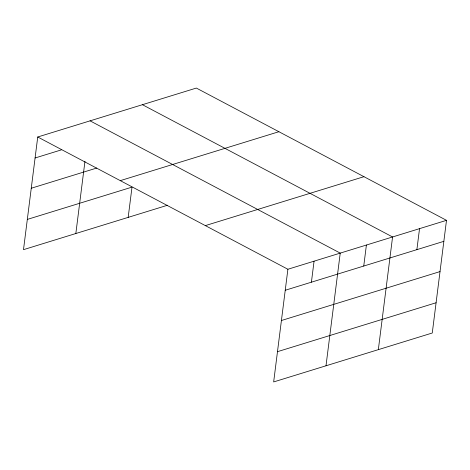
<?xml version="1.0" encoding="UTF-8"?>
<svg xmlns="http://www.w3.org/2000/svg" width="470" height="470" viewBox="0 0 470 470"><rect width="100%" height="100%" fill="white"/><g stroke="black" fill="none" stroke-linecap="round" stroke-linejoin="round"><path stroke-width="0.7" d="M446.5 220.336L287.893 269.257L273.658 381.934L432.265 333.007L446.5 220.336L196.343 88.066L37.735 136.993L23.5 249.664L167.59 205.22M75.84 233.52L84.964 161.292M128.181 217.375L132.005 187.125L27.325 219.414M311.41 282.188L314.06 261.185M325.998 365.789L340.233 253.113L90.076 120.849M363.751 266.043L366.4 245.04M378.338 349.645L392.573 236.968L142.416 104.704M416.884 249.652L419.534 228.655M35.08 157.991L61.253 149.918M31.261 188.241L96.685 168.06M120.285 180.639L278.892 131.718M205.337 225.612L363.95 176.691M285.237 290.26L443.845 241.333M281.418 320.511L440.026 271.589M277.476 351.678L436.089 302.756M37.735 136.993L287.893 269.257"/></g></svg>
